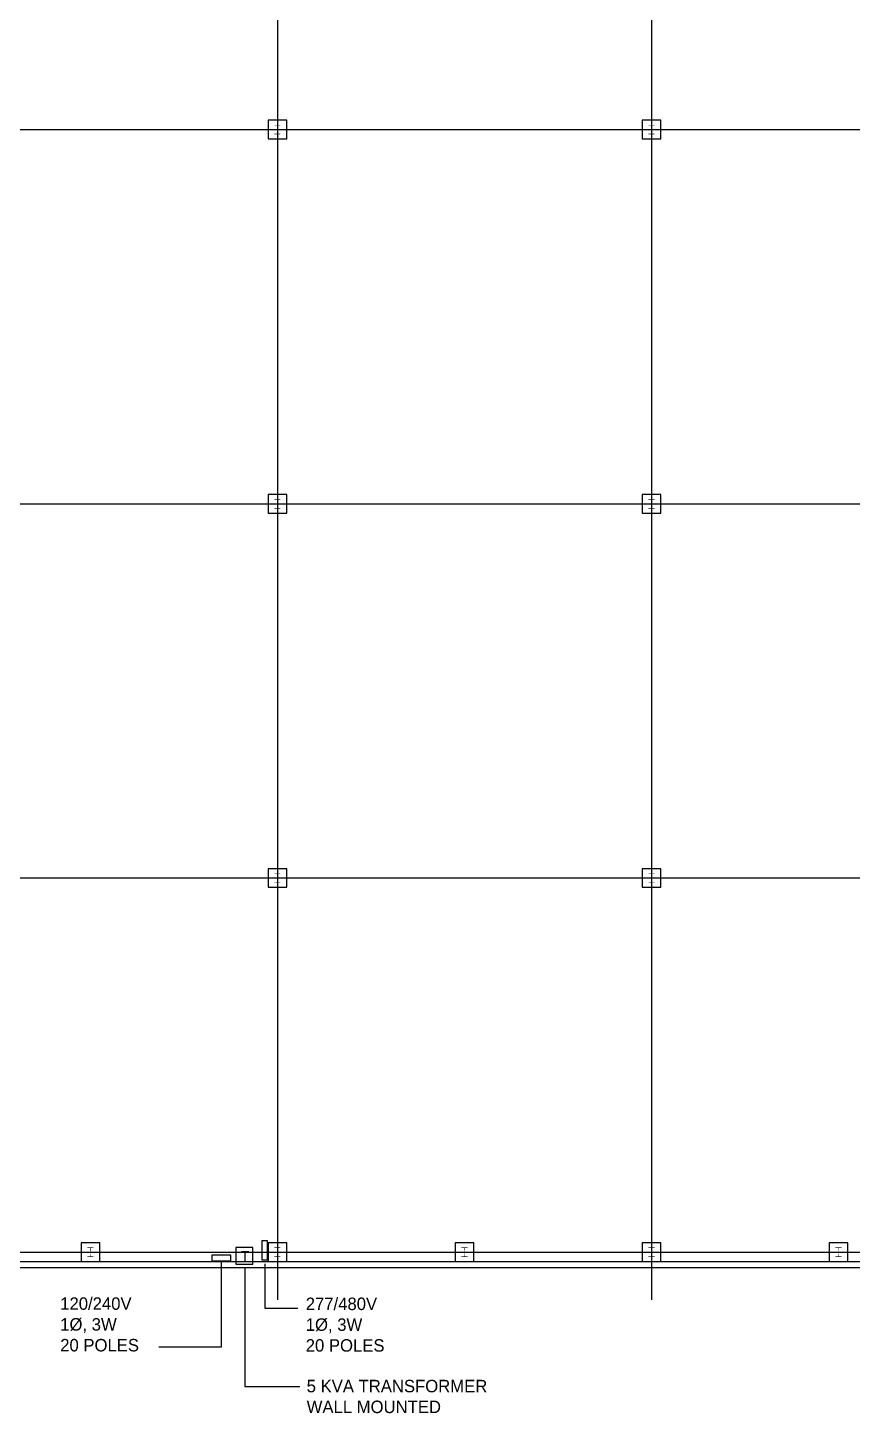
# Model space of a CAD drawing. Header units: inches. Extents: x 6906 to 14988, y -851 to 13048.
# Drawn here: x 9053 to 10111, y 10214 to 11991 of the extents above; entities that cross this region are included whole.
import ezdxf

# ---------------------------------------------------------------- set-up
doc = ezdxf.new("R2010")
doc.units = ezdxf.units.IN
doc.header["$MEASUREMENT"] = 0
doc.layers.add('E-TEXT', color=7, linetype='Continuous')
doc.dimstyles.get("Standard").update_dxf_attribs({"dimtxt": 0.18, "dimasz": 0.18, "dimexe": 0.18, "dimexo": 0.0625, "dimgap": 0.09, "dimtad": 0, "dimtih": 1, "dimtoh": 1, "dimdec": 4, "dimzin": 0, "dimdsep": 46, "dimtxsty": 'Standard', "dimcen": 0.09, "dimadec": 0, "dimazin": 0, "dimtfac": 1, "dimtdec": 4, "dimtofl": 0, "dimtmove": 0, "dimatfit": 3, "dimfxl": 0, "dimtolj": 1, "dimtzin": 0, "dimarcsym": 0})

# ---------------------------------------------------------------- blocks, each defined once
blk = doc.blocks.new('GROUND FL')
h = blk.add_hatch(color=256)
edge = h.paths.add_edge_path()
edge.add_line((-3836, -1193.8), (-3844, -1193.8))
edge.add_line((-3844, -1193.8), (-3844, -1193.1))
edge.add_line((-3844, -1193.1), (-3841, -1193.1))
edge.add_arc((-3841, -1192.3), 0.75, 270.0217, 360.0217)
edge.add_line((-3840.2, -1192.3), (-3840.3, -1183.1))
edge.add_arc((-3841, -1183.1), 0.75, 0.0217, 90.0217)
edge.add_line((-3841, -1182.4), (-3844, -1182.4))
edge.add_line((-3844, -1182.4), (-3844, -1181.6))
edge.add_line((-3844, -1181.6), (-3836, -1181.6))
edge.add_line((-3836, -1181.6), (-3836, -1182.4))
edge.add_line((-3836, -1182.4), (-3839, -1182.4))
edge.add_arc((-3839, -1183.1), 0.75, 90.0217, 180.0217)
edge.add_line((-3839.8, -1183.1), (-3839.7, -1192.3))
edge.add_arc((-3839, -1192.3), 0.75, 180.0217, 270.0217)
edge.add_line((-3839, -1193.1), (-3836, -1193.1))
edge.add_line((-3836, -1193.1), (-3836, -1193.8))
h = blk.add_hatch(color=256)
edge = h.paths.add_edge_path()
edge.add_line((-3356, -1193.8), (-3364, -1193.8))
edge.add_line((-3364, -1193.8), (-3364, -1193.1))
edge.add_line((-3364, -1193.1), (-3361, -1193.1))
edge.add_arc((-3361, -1192.3), 0.75, 270.0217, 360.0217)
edge.add_line((-3360.2, -1192.3), (-3360.3, -1183.1))
edge.add_arc((-3361, -1183.1), 0.75, 0.0217, 90.0217)
edge.add_line((-3361, -1182.4), (-3364, -1182.4))
edge.add_line((-3364, -1182.4), (-3364, -1181.6))
edge.add_line((-3364, -1181.6), (-3356, -1181.6))
edge.add_line((-3356, -1181.6), (-3356, -1182.4))
edge.add_line((-3356, -1182.4), (-3359, -1182.4))
edge.add_arc((-3359, -1183.1), 0.75, 90.0217, 180.0217)
edge.add_line((-3359.8, -1183.1), (-3359.7, -1192.3))
edge.add_arc((-3359, -1192.3), 0.75, 180.0217, 270.0217)
edge.add_line((-3359, -1193.1), (-3356, -1193.1))
edge.add_line((-3356, -1193.1), (-3356, -1193.8))
h = blk.add_hatch(color=256)
edge = h.paths.add_edge_path()
edge.add_line((-3836, -1673.8), (-3844, -1673.8))
edge.add_line((-3844, -1673.8), (-3844, -1673.1))
edge.add_line((-3844, -1673.1), (-3841, -1673.1))
edge.add_arc((-3841, -1672.3), 0.75, 270.0217, 360.0217)
edge.add_line((-3840.2, -1672.3), (-3840.3, -1663.1))
edge.add_arc((-3841, -1663.1), 0.75, 0.0217, 90.0217)
edge.add_line((-3841, -1662.4), (-3844, -1662.4))
edge.add_line((-3844, -1662.4), (-3844, -1661.6))
edge.add_line((-3844, -1661.6), (-3836, -1661.6))
edge.add_line((-3836, -1661.6), (-3836, -1662.4))
edge.add_line((-3836, -1662.4), (-3839, -1662.4))
edge.add_arc((-3839, -1663.1), 0.75, 90.0217, 180.0217)
edge.add_line((-3839.8, -1663.1), (-3839.7, -1672.3))
edge.add_arc((-3839, -1672.3), 0.75, 180.0217, 270.0217)
edge.add_line((-3839, -1673.1), (-3836, -1673.1))
edge.add_line((-3836, -1673.1), (-3836, -1673.8))
h = blk.add_hatch(color=256)
edge = h.paths.add_edge_path()
edge.add_line((-3356, -1673.8), (-3364, -1673.8))
edge.add_line((-3364, -1673.8), (-3364, -1673.1))
edge.add_line((-3364, -1673.1), (-3361, -1673.1))
edge.add_arc((-3361, -1672.3), 0.75, 270.0217, 360.0217)
edge.add_line((-3360.2, -1672.3), (-3360.3, -1663.1))
edge.add_arc((-3361, -1663.1), 0.75, 0.0217, 90.0217)
edge.add_line((-3361, -1662.4), (-3364, -1662.4))
edge.add_line((-3364, -1662.4), (-3364, -1661.6))
edge.add_line((-3364, -1661.6), (-3356, -1661.6))
edge.add_line((-3356, -1661.6), (-3356, -1662.4))
edge.add_line((-3356, -1662.4), (-3359, -1662.4))
edge.add_arc((-3359, -1663.1), 0.75, 90.0217, 180.0217)
edge.add_line((-3359.8, -1663.1), (-3359.7, -1672.3))
edge.add_arc((-3359, -1672.3), 0.75, 180.0217, 270.0217)
edge.add_line((-3359, -1673.1), (-3356, -1673.1))
edge.add_line((-3356, -1673.1), (-3356, -1673.8))
h = blk.add_hatch(color=256)
edge = h.paths.add_edge_path()
edge.add_line((-3836, -2153.8), (-3844, -2153.8))
edge.add_line((-3844, -2153.8), (-3844, -2153.1))
edge.add_line((-3844, -2153.1), (-3841, -2153.1))
edge.add_arc((-3841, -2152.3), 0.75, 270.0217, 360.0217)
edge.add_line((-3840.2, -2152.3), (-3840.3, -2143.1))
edge.add_arc((-3841, -2143.1), 0.75, 0.0217, 90.0217)
edge.add_line((-3841, -2142.4), (-3844, -2142.4))
edge.add_line((-3844, -2142.4), (-3844, -2141.6))
edge.add_line((-3844, -2141.6), (-3836, -2141.6))
edge.add_line((-3836, -2141.6), (-3836, -2142.4))
edge.add_line((-3836, -2142.4), (-3839, -2142.4))
edge.add_arc((-3839, -2143.1), 0.75, 90.0217, 180.0217)
edge.add_line((-3839.8, -2143.1), (-3839.7, -2152.3))
edge.add_arc((-3839, -2152.3), 0.75, 180.0217, 270.0217)
edge.add_line((-3839, -2153.1), (-3836, -2153.1))
edge.add_line((-3836, -2153.1), (-3836, -2153.8))
h = blk.add_hatch(color=256)
edge = h.paths.add_edge_path()
edge.add_line((-3356, -2153.8), (-3364, -2153.8))
edge.add_line((-3364, -2153.8), (-3364, -2153.1))
edge.add_line((-3364, -2153.1), (-3361, -2153.1))
edge.add_arc((-3361, -2152.3), 0.75, 270.0217, 360.0217)
edge.add_line((-3360.2, -2152.3), (-3360.3, -2143.1))
edge.add_arc((-3361, -2143.1), 0.75, 0.0217, 90.0217)
edge.add_line((-3361, -2142.4), (-3364, -2142.4))
edge.add_line((-3364, -2142.4), (-3364, -2141.6))
edge.add_line((-3364, -2141.6), (-3356, -2141.6))
edge.add_line((-3356, -2141.6), (-3356, -2142.4))
edge.add_line((-3356, -2142.4), (-3359, -2142.4))
edge.add_arc((-3359, -2143.1), 0.75, 90.0217, 180.0217)
edge.add_line((-3359.8, -2143.1), (-3359.7, -2152.3))
edge.add_arc((-3359, -2152.3), 0.75, 180.0217, 270.0217)
edge.add_line((-3359, -2153.1), (-3356, -2153.1))
edge.add_line((-3356, -2153.1), (-3356, -2153.8))
h = blk.add_hatch(color=256)
edge = h.paths.add_edge_path()
edge.add_line((-4076, -2633.8), (-4084, -2633.8))
edge.add_line((-4084, -2633.8), (-4084, -2633.1))
edge.add_line((-4084, -2633.1), (-4081, -2633.1))
edge.add_arc((-4081, -2632.3), 0.75, 270.0217, 360.0217)
edge.add_line((-4080.2, -2632.3), (-4080.3, -2623.1))
edge.add_arc((-4081, -2623.1), 0.75, 0.0217, 90.0217)
edge.add_line((-4081, -2622.4), (-4084, -2622.4))
edge.add_line((-4084, -2622.4), (-4084, -2621.6))
edge.add_line((-4084, -2621.6), (-4076, -2621.6))
edge.add_line((-4076, -2621.6), (-4076, -2622.4))
edge.add_line((-4076, -2622.4), (-4079, -2622.4))
edge.add_arc((-4079, -2623.1), 0.75, 90.0217, 180.0217)
edge.add_line((-4079.8, -2623.1), (-4079.7, -2632.3))
edge.add_arc((-4079, -2632.3), 0.75, 180.0217, 270.0217)
edge.add_line((-4079, -2633.1), (-4076, -2633.1))
edge.add_line((-4076, -2633.1), (-4076, -2633.8))
h = blk.add_hatch(color=256)
edge = h.paths.add_edge_path()
edge.add_line((-3836, -2633.8), (-3844, -2633.8))
edge.add_line((-3844, -2633.8), (-3844, -2633.1))
edge.add_line((-3844, -2633.1), (-3841, -2633.1))
edge.add_arc((-3841, -2632.3), 0.75, 270.0217, 360.0217)
edge.add_line((-3840.2, -2632.3), (-3840.3, -2623.1))
edge.add_arc((-3841, -2623.1), 0.75, 0.0217, 90.0217)
edge.add_line((-3841, -2622.4), (-3844, -2622.4))
edge.add_line((-3844, -2622.4), (-3844, -2621.6))
edge.add_line((-3844, -2621.6), (-3836, -2621.6))
edge.add_line((-3836, -2621.6), (-3836, -2622.4))
edge.add_line((-3836, -2622.4), (-3839, -2622.4))
edge.add_arc((-3839, -2623.1), 0.75, 90.0217, 180.0217)
edge.add_line((-3839.8, -2623.1), (-3839.7, -2632.3))
edge.add_arc((-3839, -2632.3), 0.75, 180.0217, 270.0217)
edge.add_line((-3839, -2633.1), (-3836, -2633.1))
edge.add_line((-3836, -2633.1), (-3836, -2633.8))
h = blk.add_hatch(color=256)
edge = h.paths.add_edge_path()
edge.add_line((-3596, -2633.8), (-3604, -2633.8))
edge.add_line((-3604, -2633.8), (-3604, -2633.1))
edge.add_line((-3604, -2633.1), (-3601, -2633.1))
edge.add_arc((-3601, -2632.3), 0.75, 270.0217, 360.0217)
edge.add_line((-3600.2, -2632.3), (-3600.3, -2623.1))
edge.add_arc((-3601, -2623.1), 0.75, 0.0217, 90.0217)
edge.add_line((-3601, -2622.4), (-3604, -2622.4))
edge.add_line((-3604, -2622.4), (-3604, -2621.6))
edge.add_line((-3604, -2621.6), (-3596, -2621.6))
edge.add_line((-3596, -2621.6), (-3596, -2622.4))
edge.add_line((-3596, -2622.4), (-3599, -2622.4))
edge.add_arc((-3599, -2623.1), 0.75, 90.0217, 180.0217)
edge.add_line((-3599.8, -2623.1), (-3599.7, -2632.3))
edge.add_arc((-3599, -2632.3), 0.75, 180.0217, 270.0217)
edge.add_line((-3599, -2633.1), (-3596, -2633.1))
edge.add_line((-3596, -2633.1), (-3596, -2633.8))
h = blk.add_hatch(color=256)
edge = h.paths.add_edge_path()
edge.add_line((-3356, -2633.8), (-3364, -2633.8))
edge.add_line((-3364, -2633.8), (-3364, -2633.1))
edge.add_line((-3364, -2633.1), (-3361, -2633.1))
edge.add_arc((-3361, -2632.3), 0.75, 270.0217, 360.0217)
edge.add_line((-3360.2, -2632.3), (-3360.3, -2623.1))
edge.add_arc((-3361, -2623.1), 0.75, 0.0217, 90.0217)
edge.add_line((-3361, -2622.4), (-3364, -2622.4))
edge.add_line((-3364, -2622.4), (-3364, -2621.6))
edge.add_line((-3364, -2621.6), (-3356, -2621.6))
edge.add_line((-3356, -2621.6), (-3356, -2622.4))
edge.add_line((-3356, -2622.4), (-3359, -2622.4))
edge.add_arc((-3359, -2623.1), 0.75, 90.0217, 180.0217)
edge.add_line((-3359.8, -2623.1), (-3359.7, -2632.3))
edge.add_arc((-3359, -2632.3), 0.75, 180.0217, 270.0217)
edge.add_line((-3359, -2633.1), (-3356, -2633.1))
edge.add_line((-3356, -2633.1), (-3356, -2633.8))
h = blk.add_hatch(color=256)
edge = h.paths.add_edge_path()
edge.add_line((-3116, -2633.8), (-3124, -2633.8))
edge.add_line((-3124, -2633.8), (-3124, -2633.1))
edge.add_line((-3124, -2633.1), (-3121, -2633.1))
edge.add_arc((-3121, -2632.3), 0.75, 270.0217, 360.0217)
edge.add_line((-3120.2, -2632.3), (-3120.3, -2623.1))
edge.add_arc((-3121, -2623.1), 0.75, 0.0217, 90.0217)
edge.add_line((-3121, -2622.4), (-3124, -2622.4))
edge.add_line((-3124, -2622.4), (-3124, -2621.6))
edge.add_line((-3124, -2621.6), (-3116, -2621.6))
edge.add_line((-3116, -2621.6), (-3116, -2622.4))
edge.add_line((-3116, -2622.4), (-3119, -2622.4))
edge.add_arc((-3119, -2623.1), 0.75, 90.0217, 180.0217)
edge.add_line((-3119.8, -2623.1), (-3119.7, -2632.3))
edge.add_arc((-3119, -2632.3), 0.75, 180.0217, 270.0217)
edge.add_line((-3119, -2633.1), (-3116, -2633.1))
edge.add_line((-3116, -2633.1), (-3116, -2633.8))
at = {"ltscale": 0.7}
for p, q in [((-3840, 0), (-3840, -2689)), ((-3360, 0), (-3360, -2689)), ((-6063.5, -1187.7), (76.1, -1187.7)), ((-6063.5, -1667.7), (76.1, -1667.7)), ((-6063.5, -2147.7), (76.1, -2147.7)), ((-6063.5, -2627.7), (76.1, -2627.7))]:
    blk.add_line(p, q, dxfattribs=at)
for p, q in [((20, -2647.7), (-6012, -2647.7)), ((-6002.1, -2639.7), (-12, -2639.7))]:
    blk.add_line(p, q)
for points in [[(-3852, -1199.7), (-3828, -1199.7), (-3828, -1175.8), (-3852, -1175.8)], [(-3372, -1199.7), (-3348, -1199.7), (-3348, -1175.8), (-3372, -1175.8)], [(-3852, -1679.7), (-3828, -1679.7), (-3828, -1655.8), (-3852, -1655.8)], [(-3372, -1679.7), (-3348, -1679.7), (-3348, -1655.8), (-3372, -1655.8)], [(-3852, -2159.7), (-3828, -2159.7), (-3828, -2135.8), (-3852, -2135.8)], [(-3372, -2159.7), (-3348, -2159.7), (-3348, -2135.8), (-3372, -2135.8)], [(-4092, -2639.7), (-4068, -2639.7), (-4068, -2615.8), (-4092, -2615.8)], [(-3852, -2639.7), (-3828, -2639.7), (-3828, -2615.8), (-3852, -2615.8)], [(-3612, -2639.7), (-3588, -2639.7), (-3588, -2615.8), (-3612, -2615.8)], [(-3372, -2639.7), (-3348, -2639.7), (-3348, -2615.8), (-3372, -2615.8)], [(-3132, -2639.7), (-3108, -2639.7), (-3108, -2615.8), (-3132, -2615.8)]]:
    blk.add_lwpolyline(points, close=True)

msp = doc.modelspace()

# ---------------------------------------------------------------- linework, layer by layer
at = {"layer": 'E-TEXT'}
for points in [[(9353.4, 10435.1), (9353.4, 10410.6), (9360.7, 10410.6), (9360.7, 10435.1)], [(9289.2, 10409.2), (9313.7, 10409.2), (9313.7, 10416.5), (9289.2, 10416.5)], [(9320.1, 10404.9), (9341.7, 10404.9), (9341.7, 10426.4), (9320.1, 10426.4)]]:
    msp.add_lwpolyline(points, close=True, dxfattribs=at)

# ---------------------------------------------------------------- block references
msp.add_blockref('GROUND FL', (13213.3, 13048.1))

# ---------------------------------------------------------------- texts
at = {"layer": 'E-TEXT', "attachment_point": 1}
for s, insert, char_height, width in [('T', (9326.6, 10422), 13, 164.856), ('120/240V\\P1%%C, 3W\\P20 POLES', (9094.6, 10362.4), 16, 203.526), ('277/480V\\P1%%C, 3W\\P20 POLES', (9409.7, 10362.1), 16, 203.526), ('5 KVA TRANSFORMER\\PWALL MOUNTED', (9410.9, 10256.6), 16, 351.536)]:
    msp.add_mtext(s, dxfattribs=dict(at, insert=insert, char_height=char_height, width=width))

# ---------------------------------------------------------------- leaders
at = {"layer": 'E-TEXT'}
for points in [[(9301, 10407.4), (9301, 10298.3), (9221.1, 10298.3)], [(9331.7, 10399.4), (9331.7, 10248.2), (9402, 10248.2)], [(9357.3, 10405.6), (9357.3, 10348.4), (9399.6, 10348.4)]]:
    msp.add_leader(points, dimstyle='Standard', override={"dimgap": 0.09, "dimtad": 0}, dxfattribs=at)

doc.saveas('drawing.dxf')
